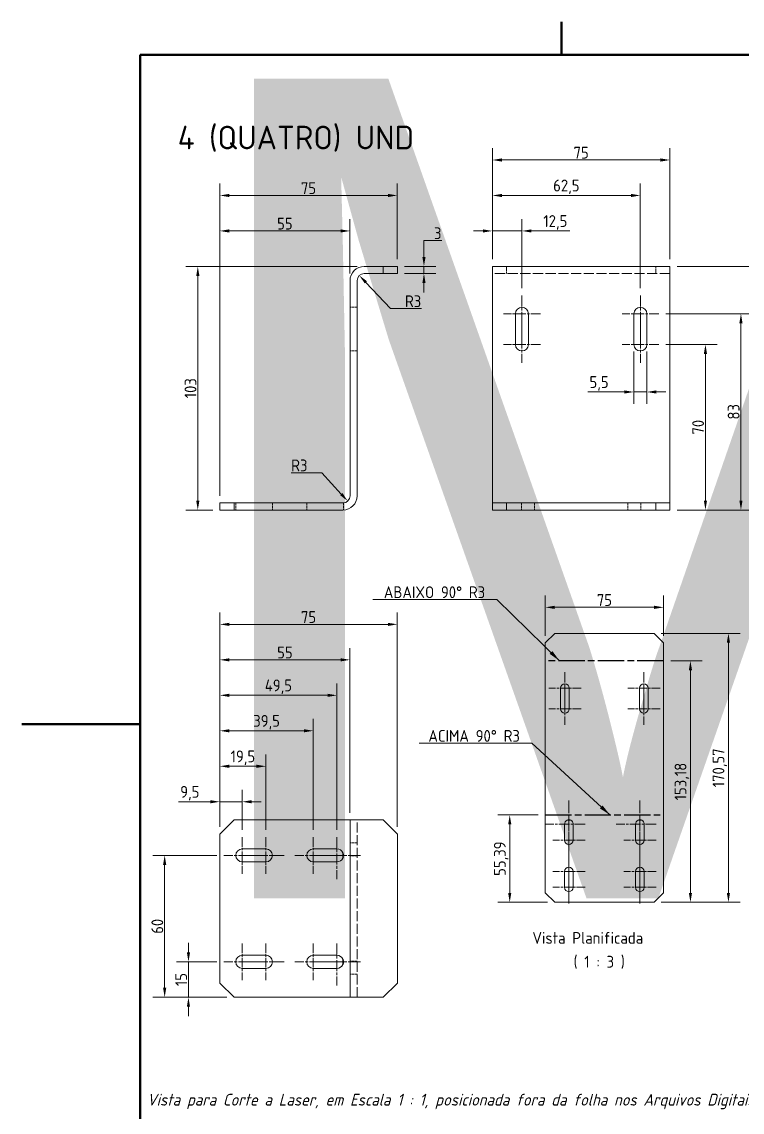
# Model space of a CAD drawing. Header units: millimetres. Extents: x 0 to 2286, y -63 to 297.
# Drawn here: x 0 to 152.2, y 66.5 to 297 of the extents above; entities that cross this region are included whole.
import ezdxf
from ezdxf.enums import TextEntityAlignment as Align

# ---------------------------------------------------------------- set-up
doc = ezdxf.new("R2018")
doc.units = ezdxf.units.MM
doc.linetypes.add('CHAIN', pattern=[0.3543, 0.2362, -0.0295, 0.0591, -0.0295])
doc.linetypes.add('DASHED', pattern=[0.2068, 0.1655, -0.0413])
for name, color, linetype, lineweight, true_color in [('Borda A3_A4 (ABNT)', 7, 'Continuous', 50, 0x800000), ('Dimensão (ABNT)', 1, 'Continuous', 18, 0xff0000), ('Símbolo (ABNT)', 1, 'Continuous', 18, 0xff0000)]:
    doc.layers.add(name, color=color, linetype=linetype, lineweight=lineweight, true_color=true_color)
for name, color, linetype, lineweight in [('Borda Título (ABNT)', 7, 'Continuous', 50), ('Hidden (ABNT)', 7, 'DASHED', 18), ('Linha de centro curva (ISO)', 7, 'CHAIN', 25), ('Marca de centro (ISO)', 7, 'Continuous', 9), ('Note (ABNT)', 7, 'Continuous', 18), ('Símbolo (ISO)', 7, 'Continuous', 18), ('Visible (ABNT)', 7, 'Continuous', 13)]:
    doc.layers.add(name, color=color, linetype=linetype, lineweight=lineweight)
doc.styles.add('RODAPÉ', font='GOST Common.ttf')
doc.styles.get("Standard").update_dxf_attribs({"font": ''})
doc.styles.add('Texto 2.50 (ABNT)', font='isocp_IV50.ttf')
doc.styles.add('Texto 2.50 Rótulo (ABNT)', font='')
doc.styles.get('Standard').set_extended_font_data('ISOCP_IV50', italic=True)
doc.styles.get('Texto 2.50 Rótulo (ABNT)').set_extended_font_data('ISOCP_IV50', italic=True)
doc.dimstyles.new('Padrão (ABNT)', dxfattribs={"dimtxt": 2.5, "dimasz": 2, "dimexe": 2.5, "dimexo": 1.5, "dimgap": 0.25, "dimtad": 1, "dimtoh": 1, "dimtxsty": 'Texto 2.50 (ABNT)', "dimcen": 0.09, "dimdle": 7.5, "dimclrd": 256, "dimclre": 256, "dimclrt": 7, "dimazin": 2, "dimtfac": 0.5, "dimtmove": 0, "dimatfit": 3, "dimfxl": 0, "dimtolj": 1, "dimtzin": 0, "dimlwd": -1, "dimlwe": -1, "dimarcsym": 0})
doc.dimstyles.new('Padrão (ABNT)$7', dxfattribs={"dimtxt": 2.5, "dimasz": 2.5, "dimexe": 2.5, "dimexo": 1.5, "dimgap": 0.25, "dimtad": 1, "dimtoh": 1, "dimtxsty": 'Texto 2.50 (ABNT)', "dimcen": 0.09, "dimdle": 7.5, "dimclrd": 256, "dimclre": 256, "dimclrt": 7, "dimazin": 2, "dimtfac": 0.5, "dimtmove": 0, "dimatfit": 3, "dimfxl": 0, "dimtolj": 1, "dimtzin": 0, "dimlwd": -1, "dimlwe": -1, "dimarcsym": 0})

# ---------------------------------------------------------------- blocks, each defined once
blk = doc.blocks.new('Bordas A4 ABNT')
at = {"layer": 'Borda A3_A4 (ABNT)'}
for p, q in [((114, 297), (114, 290)), ((25, 290), (203, 290)), ((25, 7), (25, 290)), ((0, 148.5), (25, 148.5))]:
    blk.add_line(p, q, dxfattribs=at)
at = {"layer": 'Borda Título (ABNT)', "color": 7, "lineweight": 30, "flags": 104}
blk.add_attdef('NÚMERO_DA_PEÇA', text='', height=5, dxfattribs=at).set_placement((30, 285), align=Align.MIDDLE_LEFT)
blk = doc.blocks.new('*D8')
at = {"layer": 'Defpoints', "color": 0, "transparency": 16777216}
for p in [(72.32, 245.29), (37.17, 193.79), (41.82, 193.79)]:
    blk.add_point(p, dxfattribs=at)
at = {"layer": 'Dimensão (ABNT)', "transparency": 16777216}
for p, q in [((70.82, 245.29), (34.67, 245.29)), ((37.17, 243.29), (37.17, 195.79)), ((40.32, 193.79), (34.67, 193.79))]:
    blk.add_line(p, q, dxfattribs=at)
for points in [[(36.84, 243.29), (37.51, 243.29), (37.17, 245.29)], [(36.84, 195.79), (37.51, 195.79), (37.17, 193.79)]]:
    blk.add_solid(points, dxfattribs=at)
at = {"layer": 'Dimensão (ABNT)', "color": 7, "transparency": 16777216, "insert": (35.63, 219.54), "char_height": 2.5, "attachment_point": 5, "rotation": 90, "style": 'Texto 2.50 (ABNT)'}
blk.add_mtext('\\A1;103', dxfattribs=at)
blk = doc.blocks.new('*D9')
at = {"layer": 'Defpoints', "color": 0, "transparency": 16777216}
for p in [(69.32, 252.79), (69.32, 242.29), (41.82, 195.29)]:
    blk.add_point(p, dxfattribs=at)
at = {"layer": 'Dimensão (ABNT)', "transparency": 16777216}
for p, q in [((41.82, 196.79), (41.82, 255.29)), ((69.32, 243.79), (69.32, 255.29)), ((43.82, 252.79), (67.32, 252.79))]:
    blk.add_line(p, q, dxfattribs=at)
for points in [[(43.82, 253.12), (43.82, 252.45), (41.82, 252.79)], [(67.32, 253.12), (67.32, 252.45), (69.32, 252.79)]]:
    blk.add_solid(points, dxfattribs=at)
at = {"layer": 'Dimensão (ABNT)', "color": 7, "transparency": 16777216, "insert": (55.56, 254.33), "char_height": 2.5, "attachment_point": 5, "style": 'Texto 2.50 (ABNT)'}
blk.add_mtext('\\A1;55', dxfattribs=at)
blk = doc.blocks.new('*D10')
at = {"layer": 'Defpoints', "color": 0, "transparency": 16777216}
for p in [(79.32, 260.29), (79.32, 245.29), (41.82, 195.29)]:
    blk.add_point(p, dxfattribs=at)
at = {"layer": 'Dimensão (ABNT)', "transparency": 16777216}
for p, q in [((41.82, 196.79), (41.82, 262.79)), ((79.32, 246.79), (79.32, 262.79)), ((43.82, 260.29), (77.32, 260.29))]:
    blk.add_line(p, q, dxfattribs=at)
for points in [[(43.82, 260.62), (43.82, 259.95), (41.82, 260.29)], [(77.32, 260.62), (77.32, 259.95), (79.32, 260.29)]]:
    blk.add_solid(points, dxfattribs=at)
at = {"layer": 'Dimensão (ABNT)', "color": 7, "transparency": 16777216, "insert": (60.56, 261.83), "char_height": 2.5, "attachment_point": 5, "style": 'Texto 2.50 (ABNT)'}
blk.add_mtext('\\A1;75', dxfattribs=at)
blk = doc.blocks.new('*D11')
at = {"layer": 'Defpoints', "color": 0, "transparency": 16777216}
for p in [(71.29, 243.38), (72.32, 242.29)]:
    blk.add_point(p, dxfattribs=at)
at = {"layer": 'Dimensão (ABNT)', "transparency": 16777216}
for p, q in [((77.9, 236.37), (72.67, 241.92)), ((84.41, 236.37), (77.9, 236.37))]:
    blk.add_line(p, q, dxfattribs=at)
blk.add_solid([(72.91, 242.15), (72.43, 241.69), (71.29, 243.38)], dxfattribs=at)
at = {"layer": 'Dimensão (ABNT)', "color": 7, "transparency": 16777216, "insert": (82.65, 237.92), "char_height": 2.5, "attachment_point": 5, "style": 'Texto 2.50 (ABNT)'}
blk.add_mtext('\\A1;R3', dxfattribs=at)
blk = doc.blocks.new('*D12')
at = {"layer": 'Defpoints', "color": 0, "transparency": 16777216}
for p in [(67.82, 196.79), (68.83, 195.68)]:
    blk.add_point(p, dxfattribs=at)
at = {"layer": 'Dimensão (ABNT)', "transparency": 16777216}
for p, q in [((56.87, 201.68), (63.37, 201.68)), ((63.37, 201.68), (67.49, 197.16))]:
    blk.add_line(p, q, dxfattribs=at)
blk.add_solid([(67.73, 197.38), (67.24, 196.93), (68.83, 195.68)], dxfattribs=at)
at = {"layer": 'Dimensão (ABNT)', "color": 7, "transparency": 16777216, "insert": (58.62, 203.22), "char_height": 2.5, "attachment_point": 5, "style": 'Texto 2.50 (ABNT)'}
blk.add_mtext('\\A1;R3', dxfattribs=at)
blk = doc.blocks.new('*D13')
at = {"layer": 'Defpoints', "color": 0, "transparency": 16777216}
for p in [(129.28, 228.79), (132.03, 228.79), (132.03, 218.74)]:
    blk.add_point(p, dxfattribs=at)
at = {"layer": 'Dimensão (ABNT)', "transparency": 16777216}
for p, q in [((129.28, 227.29), (129.28, 216.24)), ((132.03, 227.29), (132.03, 216.24)), ((127.28, 218.74), (119.58, 218.74)), ((132.03, 218.74), (129.28, 218.74)), ((134.03, 218.74), (136.03, 218.74))]:
    blk.add_line(p, q, dxfattribs=at)
for points in [[(127.28, 219.08), (127.28, 218.41), (129.28, 218.74)], [(134.03, 219.08), (134.03, 218.41), (132.03, 218.74)]]:
    blk.add_solid(points, dxfattribs=at)
at = {"layer": 'Dimensão (ABNT)', "color": 7, "transparency": 16777216, "insert": (121.93, 220.55), "char_height": 2.5, "attachment_point": 5, "style": 'Texto 2.50 (ABNT)'}
blk.add_mtext('\\A1;5,5', dxfattribs=at)
blk = doc.blocks.new('*D14')
at = {"layer": 'Defpoints', "color": 0, "transparency": 16777216}
for p in [(136.9, 267.79), (99.4, 245.29), (136.9, 245.29)]:
    blk.add_point(p, dxfattribs=at)
at = {"layer": 'Dimensão (ABNT)', "transparency": 16777216}
for p, q in [((99.4, 246.79), (99.4, 270.29)), ((136.9, 246.79), (136.9, 270.29)), ((101.4, 267.79), (134.9, 267.79))]:
    blk.add_line(p, q, dxfattribs=at)
for points in [[(101.4, 268.12), (101.4, 267.45), (99.4, 267.79)], [(134.9, 268.12), (134.9, 267.45), (136.9, 267.79)]]:
    blk.add_solid(points, dxfattribs=at)
at = {"layer": 'Dimensão (ABNT)', "color": 7, "transparency": 16777216, "insert": (118.14, 269.33), "char_height": 2.5, "attachment_point": 5, "style": 'Texto 2.50 (ABNT)'}
blk.add_mtext('\\A1;75', dxfattribs=at)
blk = doc.blocks.new('*D15')
at = {"layer": 'Defpoints', "color": 0, "transparency": 16777216}
for p in [(99.4, 252.79), (99.4, 245.29), (105.65, 239.16)]:
    blk.add_point(p, dxfattribs=at)
at = {"layer": 'Dimensão (ABNT)', "transparency": 16777216}
for p, q in [((99.4, 246.79), (99.4, 255.29)), ((105.65, 240.66), (105.65, 255.29)), ((97.4, 252.79), (95.4, 252.79)), ((99.4, 252.79), (105.65, 252.79)), ((107.65, 252.79), (115.74, 252.79))]:
    blk.add_line(p, q, dxfattribs=at)
for points in [[(97.4, 253.12), (97.4, 252.45), (99.4, 252.79)], [(107.65, 253.12), (107.65, 252.45), (105.65, 252.79)]]:
    blk.add_solid(points, dxfattribs=at)
at = {"layer": 'Dimensão (ABNT)', "color": 7, "transparency": 16777216, "insert": (112.7, 254.59), "char_height": 2.5, "attachment_point": 5, "style": 'Texto 2.50 (ABNT)'}
blk.add_mtext('\\A1;12,5', dxfattribs=at)
blk = doc.blocks.new('*D16')
at = {"layer": 'Defpoints', "color": 0, "transparency": 16777216}
for p in [(99.4, 260.29), (99.4, 245.29), (130.65, 239.16)]:
    blk.add_point(p, dxfattribs=at)
at = {"layer": 'Dimensão (ABNT)', "transparency": 16777216}
for p, q in [((99.4, 246.79), (99.4, 262.79)), ((130.65, 240.66), (130.65, 262.79)), ((128.65, 260.29), (101.4, 260.29))]:
    blk.add_line(p, q, dxfattribs=at)
for points in [[(101.4, 260.62), (101.4, 259.95), (99.4, 260.29)], [(128.65, 260.62), (128.65, 259.95), (130.65, 260.29)]]:
    blk.add_solid(points, dxfattribs=at)
at = {"layer": 'Dimensão (ABNT)', "color": 7, "transparency": 16777216, "insert": (115.02, 262.1), "char_height": 2.5, "attachment_point": 5, "style": 'Texto 2.50 (ABNT)'}
blk.add_mtext('\\A1;62,5', dxfattribs=at)
blk = doc.blocks.new('*D17')
at = {"layer": 'Defpoints', "color": 0, "transparency": 16777216}
for p in [(134.53, 228.79), (144.4, 228.79), (136.9, 193.79)]:
    blk.add_point(p, dxfattribs=at)
at = {"layer": 'Dimensão (ABNT)', "transparency": 16777216}
for p, q in [((136.03, 228.79), (146.9, 228.79)), ((144.4, 195.79), (144.4, 226.79)), ((138.4, 193.79), (146.9, 193.79))]:
    blk.add_line(p, q, dxfattribs=at)
for points in [[(144.07, 226.79), (144.74, 226.79), (144.4, 228.79)], [(144.07, 195.79), (144.74, 195.79), (144.4, 193.79)]]:
    blk.add_solid(points, dxfattribs=at)
at = {"layer": 'Dimensão (ABNT)', "color": 7, "transparency": 16777216, "insert": (142.86, 211.3), "char_height": 2.5, "attachment_point": 5, "rotation": 90, "style": 'Texto 2.50 (ABNT)'}
blk.add_mtext('\\A1;70', dxfattribs=at)
blk = doc.blocks.new('*D18')
at = {"layer": 'Defpoints', "color": 0, "transparency": 16777216}
for p in [(134.53, 235.29), (151.9, 235.29), (136.9, 193.79)]:
    blk.add_point(p, dxfattribs=at)
at = {"layer": 'Dimensão (ABNT)', "transparency": 16777216}
for p, q in [((136.03, 235.29), (154.4, 235.29)), ((151.9, 195.79), (151.9, 233.29)), ((138.4, 193.79), (154.4, 193.79))]:
    blk.add_line(p, q, dxfattribs=at)
for points in [[(151.57, 233.29), (152.24, 233.29), (151.9, 235.29)], [(151.57, 195.79), (152.24, 195.79), (151.9, 193.79)]]:
    blk.add_solid(points, dxfattribs=at)
at = {"layer": 'Dimensão (ABNT)', "color": 7, "transparency": 16777216, "insert": (150.36, 214.55), "char_height": 2.5, "attachment_point": 5, "rotation": 90, "style": 'Texto 2.50 (ABNT)'}
blk.add_mtext('\\A1;83', dxfattribs=at)
blk = doc.blocks.new('*D19')
at = {"layer": 'Defpoints', "color": 0, "transparency": 16777216}
for p in [(136.9, 245.29), (159.4, 245.29), (136.9, 193.79)]:
    blk.add_point(p, dxfattribs=at)
at = {"layer": 'Dimensão (ABNT)', "transparency": 16777216}
for p, q in [((138.4, 245.29), (161.9, 245.29)), ((159.4, 195.79), (159.4, 243.29)), ((138.4, 193.79), (161.9, 193.79))]:
    blk.add_line(p, q, dxfattribs=at)
for points in [[(159.07, 243.29), (159.74, 243.29), (159.4, 245.29)], [(159.07, 195.79), (159.74, 195.79), (159.4, 193.79)]]:
    blk.add_solid(points, dxfattribs=at)
at = {"layer": 'Dimensão (ABNT)', "color": 7, "transparency": 16777216, "insert": (157.86, 219.55), "char_height": 2.5, "attachment_point": 5, "rotation": 90, "style": 'Texto 2.50 (ABNT)'}
blk.add_mtext('\\A1;103', dxfattribs=at)
blk = doc.blocks.new('*D20')
at = {"layer": 'Defpoints', "color": 0, "transparency": 16777216}
for p in [(35.2, 98.28), (42.7, 98.28), (44.82, 90.78)]:
    blk.add_point(p, dxfattribs=at)
at = {"layer": 'Dimensão (ABNT)', "transparency": 16777216}
for p, q in [((35.2, 100.28), (35.2, 102.28)), ((41.2, 98.28), (32.7, 98.28)), ((35.2, 98.28), (35.2, 96.28)), ((35.2, 92.78), (35.2, 96.28)), ((35.2, 90.78), (35.2, 92.78)), ((43.32, 90.78), (32.7, 90.78)), ((35.2, 88.78), (35.2, 86.78))]:
    blk.add_line(p, q, dxfattribs=at)
for points in [[(34.87, 100.28), (35.53, 100.28), (35.2, 98.28)], [(34.87, 88.78), (35.53, 88.78), (35.2, 90.78)]]:
    blk.add_solid(points, dxfattribs=at)
at = {"layer": 'Dimensão (ABNT)', "color": 7, "transparency": 16777216, "insert": (33.66, 94.53), "char_height": 2.5, "attachment_point": 5, "rotation": 90, "style": 'Texto 2.50 (ABNT)'}
blk.add_mtext('\\A1;15', dxfattribs=at)
blk = doc.blocks.new('*D21')
at = {"layer": 'Defpoints', "color": 0, "transparency": 16777216}
for p in [(30.17, 120.78), (42.7, 120.78), (44.82, 90.78)]:
    blk.add_point(p, dxfattribs=at)
at = {"layer": 'Dimensão (ABNT)', "transparency": 16777216}
for p, q in [((41.2, 120.78), (27.67, 120.78)), ((30.17, 92.78), (30.17, 118.78)), ((43.32, 90.78), (27.67, 90.78))]:
    blk.add_line(p, q, dxfattribs=at)
for points in [[(29.84, 118.78), (30.51, 118.78), (30.17, 120.78)], [(29.84, 92.78), (30.51, 92.78), (30.17, 90.78)]]:
    blk.add_solid(points, dxfattribs=at)
at = {"layer": 'Dimensão (ABNT)', "color": 7, "transparency": 16777216, "insert": (28.62, 105.78), "char_height": 2.5, "attachment_point": 5, "rotation": 90, "style": 'Texto 2.50 (ABNT)'}
blk.add_mtext('\\A1;60', dxfattribs=at)
blk = doc.blocks.new('*D22')
at = {"layer": 'Defpoints', "color": 0, "transparency": 16777216}
for p in [(46.57, 132.12), (41.82, 125.28), (46.57, 124.65)]:
    blk.add_point(p, dxfattribs=at)
at = {"layer": 'Dimensão (ABNT)', "transparency": 16777216}
for p, q in [((41.82, 126.78), (41.82, 134.62)), ((46.57, 126.15), (46.57, 134.62)), ((39.82, 132.12), (33.13, 132.12)), ((46.57, 132.12), (41.82, 132.12)), ((48.57, 132.12), (50.57, 132.12))]:
    blk.add_line(p, q, dxfattribs=at)
for points in [[(39.82, 132.45), (39.82, 131.78), (41.82, 132.12)], [(48.57, 132.45), (48.57, 131.78), (46.57, 132.12)]]:
    blk.add_solid(points, dxfattribs=at)
at = {"layer": 'Dimensão (ABNT)', "color": 7, "transparency": 16777216, "insert": (35.48, 133.92), "char_height": 2.5, "attachment_point": 5, "style": 'Texto 2.50 (ABNT)'}
blk.add_mtext('\\A1;9,5', dxfattribs=at)
blk = doc.blocks.new('*D23')
at = {"layer": 'Defpoints', "color": 0, "transparency": 16777216}
for p in [(51.57, 139.62), (41.82, 125.28), (51.57, 124.65)]:
    blk.add_point(p, dxfattribs=at)
at = {"layer": 'Dimensão (ABNT)', "transparency": 16777216}
for p, q in [((41.82, 126.78), (41.82, 142.12)), ((51.57, 126.15), (51.57, 142.12)), ((43.82, 139.62), (49.57, 139.62))]:
    blk.add_line(p, q, dxfattribs=at)
for points in [[(43.82, 139.95), (43.82, 139.28), (41.82, 139.62)], [(49.57, 139.95), (49.57, 139.28), (51.57, 139.62)]]:
    blk.add_solid(points, dxfattribs=at)
at = {"layer": 'Dimensão (ABNT)', "color": 7, "transparency": 16777216, "insert": (46.7, 141.42), "char_height": 2.5, "attachment_point": 5, "style": 'Texto 2.50 (ABNT)'}
blk.add_mtext('\\A1;19,5', dxfattribs=at)
blk = doc.blocks.new('*D24')
at = {"layer": 'Defpoints', "color": 0, "transparency": 16777216}
for p in [(61.57, 147.12), (41.82, 125.28), (61.57, 124.65)]:
    blk.add_point(p, dxfattribs=at)
at = {"layer": 'Dimensão (ABNT)', "transparency": 16777216}
for p, q in [((41.82, 126.78), (41.82, 149.62)), ((61.57, 126.15), (61.57, 149.62)), ((43.82, 147.12), (59.57, 147.12))]:
    blk.add_line(p, q, dxfattribs=at)
for points in [[(43.82, 147.45), (43.82, 146.78), (41.82, 147.12)], [(59.57, 147.45), (59.57, 146.78), (61.57, 147.12)]]:
    blk.add_solid(points, dxfattribs=at)
at = {"layer": 'Dimensão (ABNT)', "color": 7, "transparency": 16777216, "insert": (51.7, 148.92), "char_height": 2.5, "attachment_point": 5, "style": 'Texto 2.50 (ABNT)'}
blk.add_mtext('\\A1;39,5', dxfattribs=at)
blk = doc.blocks.new('*D25')
at = {"layer": 'Defpoints', "color": 0, "transparency": 16777216}
for p in [(66.57, 154.62), (41.82, 125.28), (66.57, 124.65)]:
    blk.add_point(p, dxfattribs=at)
at = {"layer": 'Dimensão (ABNT)', "transparency": 16777216}
for p, q in [((41.82, 126.78), (41.82, 157.12)), ((66.57, 126.15), (66.57, 157.12)), ((43.82, 154.62), (64.57, 154.62))]:
    blk.add_line(p, q, dxfattribs=at)
for points in [[(43.82, 154.95), (43.82, 154.28), (41.82, 154.62)], [(64.57, 154.95), (64.57, 154.28), (66.57, 154.62)]]:
    blk.add_solid(points, dxfattribs=at)
at = {"layer": 'Dimensão (ABNT)', "color": 7, "transparency": 16777216, "insert": (54.2, 156.42), "char_height": 2.5, "attachment_point": 5, "style": 'Texto 2.50 (ABNT)'}
blk.add_mtext('\\A1;49,5', dxfattribs=at)
blk = doc.blocks.new('*D26')
at = {"layer": 'Defpoints', "color": 0, "transparency": 16777216}
for p in [(69.32, 162.12), (69.32, 128.28), (41.82, 125.28)]:
    blk.add_point(p, dxfattribs=at)
at = {"layer": 'Dimensão (ABNT)', "transparency": 16777216}
for p, q in [((41.82, 126.78), (41.82, 164.62)), ((69.32, 129.78), (69.32, 164.62)), ((43.82, 162.12), (67.32, 162.12))]:
    blk.add_line(p, q, dxfattribs=at)
for points in [[(43.82, 162.45), (43.82, 161.78), (41.82, 162.12)], [(67.32, 162.45), (67.32, 161.78), (69.32, 162.12)]]:
    blk.add_solid(points, dxfattribs=at)
at = {"layer": 'Dimensão (ABNT)', "color": 7, "transparency": 16777216, "insert": (55.57, 163.66), "char_height": 2.5, "attachment_point": 5, "style": 'Texto 2.50 (ABNT)'}
blk.add_mtext('\\A1;55', dxfattribs=at)
blk = doc.blocks.new('*D27')
at = {"layer": 'Defpoints', "color": 0, "transparency": 16777216}
for p in [(79.32, 169.62), (41.82, 125.28), (79.32, 125.28)]:
    blk.add_point(p, dxfattribs=at)
at = {"layer": 'Dimensão (ABNT)', "transparency": 16777216}
for p, q in [((41.82, 126.78), (41.82, 172.12)), ((79.32, 126.78), (79.32, 172.12)), ((43.82, 169.62), (77.32, 169.62))]:
    blk.add_line(p, q, dxfattribs=at)
for points in [[(43.82, 169.95), (43.82, 169.28), (41.82, 169.62)], [(77.32, 169.95), (77.32, 169.28), (79.32, 169.62)]]:
    blk.add_solid(points, dxfattribs=at)
at = {"layer": 'Dimensão (ABNT)', "color": 7, "transparency": 16777216, "insert": (60.57, 171.16), "char_height": 2.5, "attachment_point": 5, "style": 'Texto 2.50 (ABNT)'}
blk.add_mtext('\\A1;75', dxfattribs=at)
blk = doc.blocks.new('*D28')
at = {"layer": 'Defpoints', "color": 0, "transparency": 16777216}
for p in [(103.06, 129.32), (110.56, 129.32), (112.56, 110.86)]:
    blk.add_point(p, dxfattribs=at)
at = {"layer": 'Dimensão (ABNT)', "transparency": 16777216}
for p, q in [((109.06, 129.32), (100.56, 129.32)), ((103.06, 112.86), (103.06, 127.32)), ((111.06, 110.86), (100.56, 110.86))]:
    blk.add_line(p, q, dxfattribs=at)
for points in [[(102.73, 127.32), (103.4, 127.32), (103.06, 129.32)], [(102.73, 112.86), (103.4, 112.86), (103.06, 110.86)]]:
    blk.add_solid(points, dxfattribs=at)
at = {"layer": 'Dimensão (ABNT)', "color": 7, "transparency": 16777216, "insert": (101.26, 120.08), "char_height": 2.5, "attachment_point": 5, "rotation": 90, "style": 'Texto 2.50 (ABNT)'}
blk.add_mtext('\\A1;55,39', dxfattribs=at)
blk = doc.blocks.new('*D29')
at = {"layer": 'Defpoints', "color": 0, "transparency": 16777216}
for p in [(135.56, 161.92), (141.23, 161.92), (133.56, 110.86)]:
    blk.add_point(p, dxfattribs=at)
at = {"layer": 'Dimensão (ABNT)', "transparency": 16777216}
for p, q in [((137.06, 161.92), (143.73, 161.92)), ((141.23, 112.86), (141.23, 159.92)), ((135.06, 110.86), (143.73, 110.86))]:
    blk.add_line(p, q, dxfattribs=at)
for points in [[(140.9, 159.92), (141.57, 159.92), (141.23, 161.92)], [(140.9, 112.86), (141.57, 112.86), (141.23, 110.86)]]:
    blk.add_solid(points, dxfattribs=at)
at = {"layer": 'Dimensão (ABNT)', "color": 7, "transparency": 16777216, "insert": (139.43, 136.39), "char_height": 2.5, "attachment_point": 5, "rotation": 90, "style": 'Texto 2.50 (ABNT)'}
blk.add_mtext('\\A1;153,18', dxfattribs=at)
blk = doc.blocks.new('*D31')
at = {"layer": 'Defpoints', "color": 0, "transparency": 16777216}
for p in [(79.32, 245.29), (84.94, 245.29), (79.32, 243.79)]:
    blk.add_point(p, dxfattribs=at)
at = {"layer": 'Dimensão (ABNT)', "transparency": 16777216}
for p, q in [((88.75, 250.76), (84.94, 250.76)), ((84.94, 250.76), (84.94, 249.29)), ((84.94, 247.29), (84.94, 249.29)), ((80.82, 245.29), (87.44, 245.29)), ((84.94, 243.79), (84.94, 245.29)), ((80.82, 243.79), (87.44, 243.79)), ((84.94, 241.79), (84.94, 239.79))]:
    blk.add_line(p, q, dxfattribs=at)
for points in [[(84.61, 247.29), (85.28, 247.29), (84.94, 245.29)], [(84.61, 241.79), (85.28, 241.79), (84.94, 243.79)]]:
    blk.add_solid(points, dxfattribs=at)
at = {"layer": 'Dimensão (ABNT)', "color": 7, "transparency": 16777216, "insert": (87.85, 252.3), "char_height": 2.5, "attachment_point": 5, "style": 'Texto 2.50 (ABNT)'}
blk.add_mtext('\\A1;3', dxfattribs=at)
blk = doc.blocks.new('*D32')
at = {"layer": 'Defpoints', "color": 0, "transparency": 16777216}
for p in [(133.56, 167.72), (149.26, 167.72), (133.56, 110.86)]:
    blk.add_point(p, dxfattribs=at)
at = {"layer": 'Dimensão (ABNT)', "transparency": 16777216}
for p, q in [((135.06, 167.72), (151.76, 167.72)), ((149.26, 112.86), (149.26, 165.72)), ((135.06, 110.86), (151.76, 110.86))]:
    blk.add_line(p, q, dxfattribs=at)
for points in [[(148.92, 165.72), (149.59, 165.72), (149.26, 167.72)], [(148.92, 112.86), (149.59, 112.86), (149.26, 110.86)]]:
    blk.add_solid(points, dxfattribs=at)
at = {"layer": 'Dimensão (ABNT)', "color": 7, "transparency": 16777216, "insert": (147.45, 139.29), "char_height": 2.5, "attachment_point": 5, "rotation": 90, "style": 'Texto 2.50 (ABNT)'}
blk.add_mtext('\\A1;170,57', dxfattribs=at)
blk = doc.blocks.new('*D33')
at = {"layer": 'Defpoints', "color": 0, "transparency": 16777216}
for p in [(135.56, 173.22), (110.56, 165.72), (135.56, 165.72)]:
    blk.add_point(p, dxfattribs=at)
at = {"layer": 'Dimensão (ABNT)', "transparency": 16777216}
for p, q in [((110.56, 167.22), (110.56, 175.72)), ((135.56, 167.22), (135.56, 175.72)), ((112.56, 173.22), (133.56, 173.22))]:
    blk.add_line(p, q, dxfattribs=at)
for points in [[(112.56, 173.55), (112.56, 172.88), (110.56, 173.22)], [(133.56, 173.55), (133.56, 172.88), (135.56, 173.22)]]:
    blk.add_solid(points, dxfattribs=at)
at = {"layer": 'Dimensão (ABNT)', "color": 7, "transparency": 16777216, "insert": (123.06, 174.76), "char_height": 2.5, "attachment_point": 5, "style": 'Texto 2.50 (ABNT)'}
blk.add_mtext('\\A1;75', dxfattribs=at)

msp = doc.modelspace()

# ---------------------------------------------------------------- linework, layer by layer
at = {"layer": 'Hidden (ABNT)', "ltscale": 2.855563}
for p, q in [((102.4037, 245.2854), (102.4037, 243.7854)), ((133.9037, 243.7854), (133.9037, 245.2854)), ((70.8246, 236.6604), (69.3246, 236.6604)), ((70.8246, 227.4104), (69.3246, 227.4104)), ((45.1996, 195.2854), (45.1996, 193.7854)), ((52.9496, 195.2854), (52.9496, 193.7854)), ((60.1996, 195.2854), (60.1996, 193.7854)), ((105.5287, 195.2854), (105.5287, 193.7854)), ((108.2787, 195.2854), (108.2787, 193.7854)), ((128.0287, 195.2854), (128.0287, 193.7854)), ((130.7787, 195.2854), (130.7787, 193.7854)), ((70.8246, 123.4007), (69.3246, 123.4007)), ((70.8246, 120.6507), (69.3246, 120.6507)), ((70.8246, 98.4007), (69.3246, 98.4007)), ((70.8246, 95.6507), (69.3246, 95.6507))]:
    msp.add_line(p, q, dxfattribs=at)
at = {"layer": 'Hidden (ABNT)', "ltscale": 12.952473}
for p, q in [((136.9037, 243.7854), (99.4037, 243.7854)), ((70.8246, 90.7757), (70.8246, 128.2757))]:
    msp.add_line(p, q, dxfattribs=at)
at = {"layer": 'Hidden (ABNT)', "ltscale": 1.124721}
msp.add_line((67.9496, 195.2854), (67.8246, 195.2854), dxfattribs=at)
at = {"layer": 'Hidden (ABNT)', "ltscale": 2.850603}
msp.add_line((67.9496, 195.2854), (67.9496, 193.788), dxfattribs=at)
at = {"layer": 'Hidden (ABNT)', "ltscale": 2.249542}
for centre in [(66.5746, 120.7757), (66.5746, 98.2757)]:
    msp.add_arc(centre, 1.375, 335.380023, 24.619977, dxfattribs=at)
at = {"layer": 'Hidden (ABNT)', "ltscale": 2.249271}
for points in [[(107.4765, 193.7854), (107.4615, 193.7854), (107.4465, 193.7854), (107.2615, 193.7859), (107.0769, 193.788), (106.9037, 193.788), (106.7305, 193.788), (106.5458, 193.7859), (106.3609, 193.7854), (106.3458, 193.7854), (106.3309, 193.7854)], [(129.9765, 193.7854), (129.9615, 193.7854), (129.9465, 193.7854), (129.7615, 193.7859), (129.5769, 193.788), (129.4037, 193.788), (129.2305, 193.788), (129.0458, 193.7859), (128.8609, 193.7854), (128.8458, 193.7854), (128.8309, 193.7854)]]:
    msp.add_open_spline(points, degree=3, knots=[-0.113232706, -0.113232706, -0.113232706, -0.113232706, -0.103919372, -0.103919372, 0, 0, 0, 0.103919372, 0.103919372, 0.113232706, 0.113232706, 0.113232706, 0.113232706], dxfattribs=at)
at = {"layer": 'Hidden (ABNT)', "ltscale": 1.544669}
for points in [[(115.9443, 128.1932), (115.7254, 128.3377), (115.4663, 128.3509), (115.2408, 128.2293), (115.2204, 128.2183), (115.2003, 128.2063), (115.1806, 128.1932)], [(130.9443, 128.1932), (130.7254, 128.3377), (130.4663, 128.3509), (130.2408, 128.2293), (130.2204, 128.2183), (130.2003, 128.2063), (130.1806, 128.1932)]]:
    msp.add_open_spline(points, degree=3, knots=[1.141096661, 1.141096661, 1.141096661, 1.141096661, 1.929339549, 1.929339549, 1.929339549, 2.000495993, 2.000495993, 2.000495993, 2.000495993], dxfattribs=at)
at = {"layer": 'Hidden (ABNT)', "ltscale": 1.477985}
for points in [[(115.9443, 128.1932), (115.7017, 128.2733), (115.4232, 128.2733), (115.1806, 128.1932)], [(130.9443, 128.1932), (130.7017, 128.2733), (130.4232, 128.2733), (130.1806, 128.1932)]]:
    msp.add_open_spline(points, degree=3, dxfattribs=at)
at = {"layer": 'Linha de centro curva (ISO)', "ltscale": 23.520557}
for p, q in [((135.5624, 161.9195), (110.5624, 161.9195)), ((110.5624, 129.3242), (135.5624, 129.3242))]:
    msp.add_line(p, q, dxfattribs=at)
at = {"layer": 'Marca de centro (ISO)', "linetype": 'CHAIN', "ltscale": 9.861866}
for p, q in [((105.6537, 239.1604), (105.6537, 230.2854)), ((130.6537, 239.1604), (130.6537, 230.2854)), ((105.6537, 233.7854), (105.6537, 224.9104)), ((130.6537, 233.7854), (130.6537, 224.9104)), ((66.5746, 124.6507), (66.5746, 115.7757)), ((51.5746, 120.7757), (42.6996, 120.7757)), ((55.4496, 120.7757), (46.5746, 120.7757)), ((66.5746, 120.7757), (57.6996, 120.7757)), ((66.5746, 102.1507), (66.5746, 93.2757)), ((51.5746, 98.2757), (42.6996, 98.2757)), ((55.4496, 98.2757), (46.5746, 98.2757)), ((66.5746, 98.2757), (57.6996, 98.2757))]:
    msp.add_line(p, q, dxfattribs=at)
at = {"layer": 'Marca de centro (ISO)', "linetype": 'CHAIN', "ltscale": 8.611757}
for p, q in [((109.5287, 235.2854), (101.7787, 235.2854)), ((134.5287, 235.2854), (126.7787, 235.2854)), ((109.5287, 228.7854), (101.7787, 228.7854)), ((134.5287, 228.7854), (126.7787, 228.7854)), ((46.5746, 124.6507), (46.5746, 116.9007)), ((51.5746, 124.6507), (51.5746, 116.9007)), ((61.5746, 124.6507), (61.5746, 116.9007)), ((46.5746, 102.1507), (46.5746, 94.4007)), ((51.5746, 102.1507), (51.5746, 94.4007)), ((61.5746, 102.1507), (61.5746, 94.4007))]:
    msp.add_line(p, q, dxfattribs=at)
at = {"layer": 'Marca de centro (ISO)', "linetype": 'CHAIN', "ltscale": 9.352562}
for p, q in [((114.7291, 159.5385), (114.7291, 151.1219)), ((131.3958, 159.5385), (131.3958, 151.1219)), ((114.7291, 156.7885), (114.7291, 148.3719)), ((131.3958, 156.7885), (131.3958, 148.3719)), ((118.9791, 127.3599), (110.5624, 127.3599)), ((115.5624, 129.0266), (115.5624, 120.6099)), ((133.9791, 127.3599), (125.5624, 127.3599)), ((130.5624, 129.0266), (130.5624, 120.6099)), ((115.5624, 120.7766), (115.5624, 112.3599)), ((130.5624, 120.7766), (130.5624, 112.3599)), ((115.5624, 119.0266), (115.5624, 110.6099)), ((130.5624, 119.0266), (130.5624, 110.6099))]:
    msp.add_line(p, q, dxfattribs=at)
at = {"layer": 'Marca de centro (ISO)', "linetype": 'CHAIN', "ltscale": 7.593151}
for p, q in [((118.1458, 156.1219), (111.3124, 156.1219)), ((134.8124, 156.1219), (127.9791, 156.1219)), ((118.1458, 151.7885), (111.3124, 151.7885)), ((134.8124, 151.7885), (127.9791, 151.7885)), ((118.9791, 124.0266), (112.1458, 124.0266)), ((133.9791, 124.0266), (127.1458, 124.0266)), ((118.9791, 117.3599), (112.1458, 117.3599)), ((133.9791, 117.3599), (127.1458, 117.3599)), ((118.9791, 114.0266), (112.1458, 114.0266)), ((133.9791, 114.0266), (127.1458, 114.0266))]:
    msp.add_line(p, q, dxfattribs=at)
at = {"layer": 'Marca de centro (ISO)', "linetype": 'CHAIN', "ltscale": 11.111974}
for p, q in [((115.5624, 132.3599), (115.5624, 122.3599)), ((130.5624, 132.3599), (130.5624, 122.3599)), ((71.5746, 120.7757), (61.5746, 120.7757)), ((71.5746, 98.2757), (61.5746, 98.2757))]:
    msp.add_line(p, q, dxfattribs=at)
at = {"layer": 'Visible (ABNT)'}
for p, q in [((76.3246, 245.2854), (72.3246, 245.2854)), ((79.3246, 245.2854), (76.3246, 245.2854)), ((76.3246, 245.2854), (76.3246, 243.7854)), ((79.3246, 243.7854), (79.3246, 245.2854)), ((99.4037, 245.2854), (136.9037, 245.2854)), ((99.4037, 245.2854), (99.4037, 242.2854)), ((136.9037, 242.2854), (136.9037, 245.2854)), ((69.3246, 242.2854), (69.3246, 196.7854)), ((70.8246, 196.7854), (70.8246, 242.2854)), ((72.3246, 243.7854), (76.3246, 243.7854)), ((76.3246, 243.7854), (79.3246, 243.7854)), ((99.4037, 196.7854), (99.4037, 242.2854)), ((136.9037, 242.2854), (136.9037, 196.7854)), ((104.2787, 228.7854), (104.2787, 235.2854)), ((107.0287, 235.2854), (107.0287, 228.7854)), ((129.2787, 228.7854), (129.2787, 235.2854)), ((132.0287, 235.2854), (132.0287, 228.7854)), ((99.4037, 195.2854), (99.4037, 196.7854)), ((136.9037, 196.7854), (136.9037, 195.2854)), ((44.8246, 195.2854), (41.8246, 195.2854)), ((41.8246, 195.2854), (41.8246, 193.7854)), ((41.8246, 193.7854), (44.8246, 193.7854)), ((44.8246, 193.7854), (44.8246, 195.2854)), ((67.8246, 195.2854), (44.8246, 195.2854)), ((44.8246, 193.7854), (67.8246, 193.7854)), ((102.4037, 195.2854), (99.4037, 195.2854)), ((99.4037, 195.2854), (99.4037, 193.7854)), ((99.4037, 193.7854), (102.4037, 193.7854)), ((102.4037, 193.7854), (102.4037, 195.2854)), ((133.9037, 195.2854), (102.4037, 195.2854)), ((102.4037, 193.7854), (133.9037, 193.7854)), ((136.9037, 195.2854), (133.9037, 195.2854)), ((133.9037, 195.2854), (133.9037, 193.7854)), ((133.9037, 193.7854), (136.9037, 193.7854)), ((136.9037, 193.7854), (136.9037, 195.2854)), ((110.5624, 165.7171), (112.5624, 167.7171)), ((112.5624, 167.7171), (133.5624, 167.7171)), ((133.5624, 167.7171), (135.5624, 165.7171)), ((110.5624, 112.8599), (110.5624, 165.7171)), ((135.5624, 165.7171), (135.5624, 112.8599)), ((113.8124, 151.7885), (113.8124, 156.1219)), ((115.6458, 156.1219), (115.6458, 151.7885)), ((130.4791, 151.7885), (130.4791, 156.1219)), ((132.3124, 156.1219), (132.3124, 151.7885)), ((41.8246, 125.2757), (44.8246, 128.2757)), ((44.8246, 128.2757), (67.8246, 128.2757)), ((67.8246, 128.2757), (69.3246, 128.2757)), ((69.3246, 128.2757), (69.3246, 90.7757)), ((72.3246, 128.2757), (69.3246, 128.2757)), ((72.3246, 128.2757), (76.3246, 128.2757)), ((76.3246, 128.2757), (79.3246, 125.2757)), ((114.6458, 124.0266), (114.6458, 127.3599)), ((115.1806, 128.1932), (115.9443, 128.1932)), ((116.4791, 127.3599), (116.4791, 124.0266)), ((129.6458, 124.0266), (129.6458, 127.3599)), ((130.1806, 128.1932), (130.9443, 128.1932)), ((131.4791, 127.3599), (131.4791, 124.0266)), ((41.8246, 93.7757), (41.8246, 125.2757)), ((79.3246, 125.2757), (79.3246, 93.7757)), ((46.5746, 122.1507), (51.5746, 122.1507)), ((61.5746, 122.1507), (66.5746, 122.1507)), ((67.8246, 121.3485), (67.8246, 120.2029)), ((51.5746, 119.4007), (46.5746, 119.4007)), ((66.5746, 119.4007), (61.5746, 119.4007)), ((114.6458, 114.0266), (114.6458, 117.3599)), ((116.4791, 117.3599), (116.4791, 114.0266)), ((129.6458, 114.0266), (129.6458, 117.3599)), ((131.4791, 117.3599), (131.4791, 114.0266)), ((112.5624, 110.8599), (110.5624, 112.8599)), ((133.5624, 110.8599), (112.5624, 110.8599)), ((135.5624, 112.8599), (133.5624, 110.8599)), ((46.5746, 99.6507), (51.5746, 99.6507)), ((61.5746, 99.6507), (66.5746, 99.6507)), ((51.5746, 96.9007), (46.5746, 96.9007)), ((66.5746, 96.9007), (61.5746, 96.9007)), ((67.8246, 98.8485), (67.8246, 97.7029)), ((44.8246, 90.7757), (41.8246, 93.7757)), ((79.3246, 93.7757), (76.3246, 90.7757)), ((67.8246, 90.7757), (44.8246, 90.7757)), ((69.3246, 90.7757), (67.8246, 90.7757)), ((69.3246, 90.7757), (72.3246, 90.7757)), ((76.3246, 90.7757), (72.3246, 90.7757))]:
    msp.add_line(p, q, dxfattribs=at)
for centre, radius, start, end in [((72.3246, 242.2854), 3, 90, 180), ((72.3246, 242.2854), 1.5, 90, 180), ((105.6537, 235.2854), 1.375, 0, 180), ((130.6537, 235.2854), 1.375, 0, 180), ((105.6537, 228.7854), 1.375, 180, 0), ((130.6537, 228.7854), 1.375, 180, 0), ((67.8246, 196.7854), 3, 270, 0), ((67.8246, 196.7854), 1.5, 270, 0), ((114.7291, 156.1219), 0.9167, 0, 180), ((131.3958, 156.1219), 0.9167, 0, 180), ((114.7291, 151.7885), 0.9167, 180, 0), ((131.3958, 151.7885), 0.9167, 180, 0), ((115.5624, 127.3599), 0.9167, 114.619977, 180), ((115.5624, 127.3599), 0.9167, 0, 65.380023), ((130.5624, 127.3599), 0.9167, 114.619977, 180), ((130.5624, 127.3599), 0.9167, 0, 65.380023), ((115.5624, 124.0266), 0.9167, 180, 0), ((130.5624, 124.0266), 0.9167, 180, 0), ((46.5746, 120.7757), 1.375, 90, 270), ((51.5746, 120.7757), 1.375, 270, 90), ((61.5746, 120.7757), 1.375, 90, 270), ((66.5746, 120.7757), 1.375, 24.619977, 90), ((66.5746, 120.7757), 1.375, 270, 335.380023), ((115.5624, 117.3599), 0.9167, 0, 180), ((130.5624, 117.3599), 0.9167, 0, 180), ((115.5624, 114.0266), 0.9167, 180, 0), ((130.5624, 114.0266), 0.9167, 180, 0), ((46.5746, 98.2757), 1.375, 90, 270), ((51.5746, 98.2757), 1.375, 270, 90), ((61.5746, 98.2757), 1.375, 90, 270), ((66.5746, 98.2757), 1.375, 24.619977, 90), ((66.5746, 98.2757), 1.375, 270, 335.380023)]:
    msp.add_arc(centre, radius, start, end, dxfattribs=at)

# ---------------------------------------------------------------- block references
ref = msp.add_blockref('Bordas A4 ABNT', (0, 0))
lines = msp.add_mtext('MD03-012-0808-0011', dxfattribs={"layer": 'Borda Título (ABNT)', "color": 7, "insert": (30, 285), "char_height": 173.306316, "attachment_point": 1})
ref.add_attrib('NÚMERO_DA_PEÇA', '', (30, 285), dxfattribs={"flags": 104}).embed_mtext(lines)

# ---------------------------------------------------------------- texts
at = {"layer": 'Note (ABNT)', "color": 7, "char_height": 2.5, "attachment_point": 7, "style": 'Texto 2.50 (ABNT)'}
for s, insert in [('Vista Planificada', (107.8532, 102.0849)), ('( 1 : 3 )', (116.5452, 96.7998))]:
    msp.add_mtext(s, dxfattribs=dict(at, insert=insert))
at = {"layer": 'Símbolo (ABNT)', "color": 7, "char_height": 2.5, "attachment_point": 9, "style": 'Texto 2.50 (ABNT)'}
for s, insert in [('ABAIXO 90° R3', (97.8728, 175.1529)), ('ACIMA 90° R3', (105.2133, 144.7803))]:
    msp.add_mtext(s, dxfattribs=dict(at, insert=insert))
at = {"layer": 'Símbolo (ABNT)', "insert": (26.4416, 68.7468), "char_height": 2.5, "width": 174.15222, "attachment_point": 4, "style": 'Texto 2.50 Rótulo (ABNT)'}
msp.add_mtext('\\fISOCP_IV50|b0|i1;{\\H2.5000;Vista para Corte a Laser, em Escala 1 : 1, posicionada fora da folha nos Arquivos Digitais (DWG, DXF) }\\fAIGDT|b0|i1;{\\H2.4900;\uf0c4}', dxfattribs=at)
at = {"layer": 'Símbolo (ISO)', "color": 1, "true_color": 0xff0000, "insert": (32.9269, 272.2887), "char_height": 5, "width": 47.935052, "attachment_point": 4, "style": 'RODAPÉ'}
msp.add_mtext('\\fGOST Common|b0|i0;{\\H5.0000;4 (QUATRO) UND}', dxfattribs=at)

# ---------------------------------------------------------------- dimensions: what is measured, and where the dimension line sits
at = {"layer": 'Dimensão (ABNT)'}
for base, p1, p2, angle, override, picture, middle in [((136.9037, 267.7854), (99.4037, 245.2854), (136.9037, 245.2854), 180, {"dimgap": 0.25, "dimtoh": 0, "dimdec": 2, "dimlfac": 2, "dimtol": 0, "dimlim": 0, "dimtp": 0, "dimtm": 0, "dimtdec": 2, "dimtofl": 0, "dimatfit": 1}, '*D14', (118.1437, 267.7854)), ((79.3246, 260.2854), (41.8246, 195.2854), (79.3246, 245.2854), 180, {"dimgap": 0.25, "dimtoh": 0, "dimdec": 2, "dimlfac": 2, "dimtol": 0, "dimlim": 0, "dimtp": 0, "dimtm": 0, "dimtdec": 2, "dimtofl": 0, "dimatfit": 1}, '*D10', (60.5646, 260.2854)), ((99.4037, 260.2854), (130.6537, 239.1604), (99.4037, 245.2854), 180, {"dimgap": 0.25, "dimtoh": 0, "dimdec": 2, "dimlfac": 2, "dimtol": 0, "dimlim": 0, "dimtp": 0, "dimtm": 0, "dimtdec": 2, "dimtofl": 0, "dimatfit": 1}, '*D16', (115.0187, 260.2854)), ((69.3246, 252.7854), (41.8246, 195.2854), (69.3246, 242.2854), 180, {"dimgap": 0.25, "dimtoh": 0, "dimdec": 2, "dimlfac": 2, "dimtol": 0, "dimlim": 0, "dimtp": 0, "dimtm": 0, "dimtdec": 2, "dimtofl": 0, "dimatfit": 1}, '*D9', (55.5646, 252.7854)), ((99.4037, 252.7854), (105.6537, 239.1604), (99.4037, 245.2854), 180, {"dimgap": 0.25, "dimtoh": 0, "dimdec": 2, "dimlfac": 2, "dimtol": 0, "dimlim": 0, "dimtp": 0, "dimtm": 0, "dimtdec": 2, "dimtofl": 1, "dimatfit": 1}, '*D15', (112.6979, 252.7854)), ((84.9439, 245.2854), (79.3246, 243.7854), (79.3246, 245.2854), 90, {"dimgap": 0.25, "dimtih": 1, "dimtoh": 1, "dimdec": 2, "dimlfac": 2, "dimtol": 0, "dimlim": 0, "dimtp": 0, "dimtm": 0, "dimtdec": 2, "dimtofl": 1, "dimtmove": 1, "dimatfit": 1}, '*D31', (85.0525, 250.7578)), ((37.1744, 193.7854), (72.3246, 245.2854), (41.8246, 193.7854), 90, {"dimgap": 0.25, "dimtoh": 0, "dimdec": 2, "dimlfac": 2, "dimtol": 0, "dimlim": 0, "dimtp": 0, "dimtm": 0, "dimtdec": 2, "dimtofl": 0, "dimatfit": 1}, '*D8', (37.1744, 219.5354)), ((159.4037, 245.2854), (136.9037, 193.7854), (136.9037, 245.2854), 90, {"dimgap": 0.25, "dimtoh": 0, "dimdec": 2, "dimlfac": 2, "dimtol": 0, "dimlim": 0, "dimtp": 0, "dimtm": 0, "dimtdec": 2, "dimtofl": 0, "dimatfit": 1}, '*D19', (159.4037, 219.5454)), ((151.9037, 235.2854), (136.9037, 193.7854), (134.5287, 235.2854), 90, {"dimgap": 0.25, "dimtoh": 0, "dimdec": 2, "dimlfac": 2, "dimtol": 0, "dimlim": 0, "dimtp": 0, "dimtm": 0, "dimtdec": 2, "dimtofl": 0, "dimatfit": 1}, '*D18', (151.9037, 214.5454)), ((144.4037, 228.7854), (136.9037, 193.7854), (134.5287, 228.7854), 90, {"dimgap": 0.25, "dimtoh": 0, "dimdec": 2, "dimlfac": 2, "dimtol": 0, "dimlim": 0, "dimtp": 0, "dimtm": 0, "dimtdec": 2, "dimtofl": 0, "dimatfit": 1}, '*D17', (144.4037, 211.2954)), ((79.3246, 169.6172), (41.8246, 125.2757), (79.3246, 125.2757), 180, {"dimgap": 0.25, "dimtoh": 0, "dimdec": 2, "dimlfac": 2, "dimtol": 0, "dimlim": 0, "dimtp": 0, "dimtm": 0, "dimtdec": 2, "dimtofl": 0, "dimatfit": 1}, '*D27', (60.5746, 169.6172)), ((149.2555, 167.7171), (133.5624, 110.8599), (133.5624, 167.7171), 90, {"dimgap": 0.25, "dimtoh": 0, "dimdec": 2, "dimlfac": 3, "dimtol": 0, "dimlim": 0, "dimtp": 0, "dimtm": 0, "dimtdec": 2, "dimtofl": 0, "dimatfit": 1}, '*D32', (149.2555, 139.2885)), ((69.3246, 162.1172), (41.8246, 125.2757), (69.3246, 128.2757), 180, {"dimgap": 0.25, "dimtoh": 0, "dimdec": 2, "dimlfac": 2, "dimtol": 0, "dimlim": 0, "dimtp": 0, "dimtm": 0, "dimtdec": 2, "dimtofl": 0, "dimatfit": 1}, '*D26', (55.5746, 162.1172)), ((141.2327, 161.9195), (133.5624, 110.8599), (135.5624, 161.9195), 90, {"dimgap": 0.25, "dimtoh": 0, "dimdec": 2, "dimlfac": 3, "dimtol": 0, "dimlim": 0, "dimtp": 0, "dimtm": 0, "dimtdec": 2, "dimtofl": 0, "dimatfit": 1}, '*D29', (141.2327, 136.3897)), ((66.5746, 154.6172), (41.8246, 125.2757), (66.5746, 124.6507), 180, {"dimgap": 0.25, "dimtoh": 0, "dimdec": 2, "dimlfac": 2, "dimtol": 0, "dimlim": 0, "dimtp": 0, "dimtm": 0, "dimtdec": 2, "dimtofl": 0, "dimatfit": 1}, '*D25', (54.1996, 154.6172)), ((61.5746, 147.1172), (41.8246, 125.2757), (61.5746, 124.6507), 180, {"dimgap": 0.25, "dimtoh": 0, "dimdec": 2, "dimlfac": 2, "dimtol": 0, "dimlim": 0, "dimtp": 0, "dimtm": 0, "dimtdec": 2, "dimtofl": 0, "dimatfit": 1}, '*D24', (51.6996, 147.1172)), ((51.5746, 139.6172), (41.8246, 125.2757), (51.5746, 124.6507), 180, {"dimgap": 0.25, "dimtoh": 0, "dimdec": 2, "dimlfac": 2, "dimtol": 0, "dimlim": 0, "dimtp": 0, "dimtm": 0, "dimtdec": 2, "dimtofl": 0, "dimatfit": 1}, '*D23', (46.6996, 139.6172)), ((46.5746, 132.1172), (41.8246, 125.2757), (46.5746, 124.6507), 180, {"dimgap": 0.25, "dimtoh": 0, "dimdec": 2, "dimlfac": 2, "dimtol": 0, "dimlim": 0, "dimtp": 0, "dimtm": 0, "dimtdec": 2, "dimtofl": 1, "dimatfit": 1}, '*D22', (35.4761, 132.1172)), ((103.0624, 129.3242), (112.5624, 110.8599), (110.5624, 129.3242), 90, {"dimgap": 0.25, "dimtoh": 0, "dimdec": 2, "dimlfac": 3, "dimtol": 0, "dimlim": 0, "dimtp": 0, "dimtm": 0, "dimtdec": 2, "dimtofl": 0, "dimatfit": 1}, '*D28', (103.0624, 120.0821)), ((30.1722, 120.7757), (44.8246, 90.7757), (42.6996, 120.7757), 90, {"dimgap": 0.25, "dimtoh": 0, "dimdec": 2, "dimlfac": 2, "dimtol": 0, "dimlim": 0, "dimtp": 0, "dimtm": 0, "dimtdec": 2, "dimtofl": 0, "dimatfit": 1}, '*D21', (30.1722, 105.7757)), ((35.1996, 98.2757), (44.8246, 90.7757), (42.6996, 98.2757), 90, {"dimgap": 0.25, "dimtoh": 0, "dimdec": 2, "dimlfac": 2, "dimtol": 0, "dimlim": 0, "dimtp": 0, "dimtm": 0, "dimtdec": 2, "dimtofl": 0}, '*D20', (35.1996, 94.5257))]:
    dim = msp.add_linear_dim(base=base, p1=p1, p2=p2, angle=angle, dimstyle='Padrão (ABNT)', override=override, dxfattribs=at)
    dim.commit()
    dim.dimension.update_dxf_attribs({"geometry": picture, "text_midpoint": middle, "dimtype": 160})
for center, mpoint, picture, middle in [((72.3246, 242.2854), (71.2949, 243.3762), '*D11', (82.6537, 236.3742)), ((67.8246, 196.7854), (68.834, 195.6759), '*D12', (58.6245, 201.6772))]:
    dim = msp.add_radius_dim(center=center, mpoint=mpoint, dimstyle='Padrão (ABNT)', override={"dimgap": 0.25, "dimtih": 1, "dimdec": 2, "dimlfac": 2, "dimcen": 0, "dimtol": 0, "dimlim": 0, "dimtp": 0, "dimtm": 0, "dimtdec": 2, "dimtofl": 0}, dxfattribs=at)
    dim.commit()
    dim.dimension.update_dxf_attribs({"geometry": picture, "text_midpoint": middle, "dimtype": 164})
for base, p1, p2, override, picture, middle in [((132.0287, 218.7431), (129.2787, 228.7854), (132.0287, 228.7854), {"dimgap": 0.25, "dimtoh": 0, "dimdec": 2, "dimlfac": 2, "dimtol": 0, "dimlim": 0, "dimtp": 0, "dimtm": 0, "dimtdec": 2, "dimtofl": 1, "dimatfit": 1}, '*D13', (121.9273, 218.7431)), ((135.5624, 173.2171), (110.5624, 165.7171), (135.5624, 165.7171), {"dimgap": 0.25, "dimtoh": 0, "dimdec": 2, "dimlfac": 3, "dimtol": 0, "dimlim": 0, "dimtp": 0, "dimtm": 0, "dimtdec": 2, "dimtofl": 0, "dimatfit": 1}, '*D33', (123.0624, 173.2171))]:
    dim = msp.add_linear_dim(base=base, p1=p1, p2=p2, dimstyle='Padrão (ABNT)', override=override, dxfattribs=at)
    dim.commit()
    dim.dimension.update_dxf_attribs({"geometry": picture, "text_midpoint": middle, "dimtype": 160})

# ---------------------------------------------------------------- leaders
at = {"layer": 'Símbolo (ABNT)', "annotation_type": 0, "has_hookline": 1, "hookline_direction": 1}
for points, text_width in [([(113.5677, 161.9195), (100.3728, 174.9029), (97.8728, 174.9029)], 23.7324), ([(124.2399, 129.3242), (107.7133, 144.5303), (105.2133, 144.5303)], 21.275)]:
    msp.add_leader(points, dimstyle='Padrão (ABNT)$7', override={"dimgap": 0, "dimtad": 1}, dxfattribs=dict(at, text_width=text_width))

doc.saveas('drawing.dxf')
